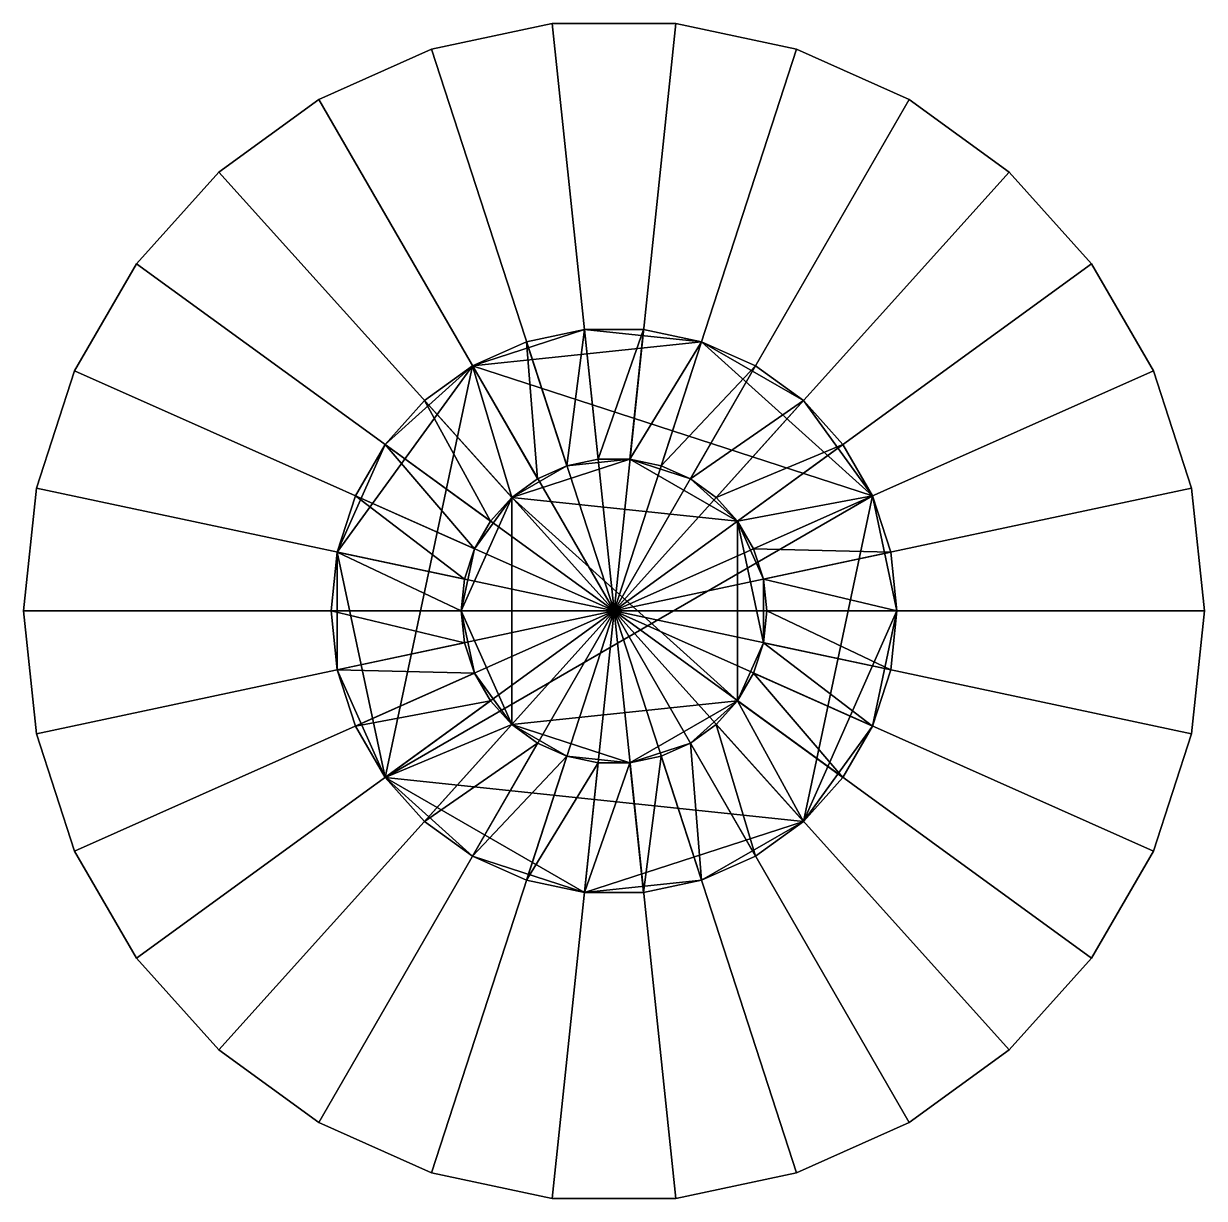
# Model space of a CAD drawing. Header units: millimetres. Extents: x -290 to 290, y -288 to 288.
import ezdxf

# ---------------------------------------------------------------- set-up
doc = ezdxf.new("R2010")
doc.units = ezdxf.units.MM
doc.layers.get('0').update_dxf_attribs({"color": 153, "true_color": 0x5890e1})

msp = doc.modelspace()

# ---------------------------------------------------------------- meshes
at = {"color": 146, "true_color": 0x086e87}
mesh = msp.add_polyface(dxfattribs=at)
corners = [(0, 0, 515), (290, 0, 515), (283.66, -60.29, 515), (264.93, -117.95, 515), (234.61, -170.46, 515), (194.05, -215.51, 515), (145, -251.15, 515), (89.61, -275.81, 515), (30.31, -288.41, 515), (-30.31, -288.41, 515), (-89.61, -275.81, 515), (-145, -251.15, 515), (-194.05, -215.51, 515), (-234.61, -170.46, 515), (-264.93, -117.95, 515), (-283.66, -60.29, 515), (-290, 0, 515), (-283.66, 60.29, 515), (-264.93, 117.95, 515), (-234.61, 170.46, 515), (-194.05, 215.51, 515), (-145, 251.15, 515), (-89.61, 275.81, 515), (-30.31, 288.41, 515), (30.31, 288.41, 515), (89.61, 275.81, 515), (145, 251.15, 515), (194.05, 215.51, 515), (234.61, 170.46, 515), (264.93, 117.95, 515), (283.66, 60.29, 515), (290, 0, 500), (283.66, -60.29, 500), (264.93, -117.95, 500), (234.61, -170.46, 500), (194.05, -215.51, 500), (145, -251.15, 500), (89.61, -275.81, 500), (30.31, -288.41, 500), (-30.31, -288.41, 500), (-89.61, -275.81, 500), (-145, -251.15, 500), (-194.05, -215.51, 500), (-234.61, -170.46, 500), (-264.93, -117.95, 500), (-283.66, -60.29, 500), (-290, 0, 500), (-283.66, 60.29, 500), (-264.93, 117.95, 500), (-234.61, 170.46, 500), (-194.05, 215.51, 500), (-145, 251.15, 500), (-89.61, 275.81, 500), (-30.31, 288.41, 500), (30.31, 288.41, 500), (89.61, 275.81, 500), (145, 251.15, 500), (194.05, 215.51, 500), (234.61, 170.46, 500), (264.93, 117.95, 500), (283.66, 60.29, 500), (0, 0, 500)]
mesh.append_faces([[corners[k] for k in face] for face in [(1, 32, 31), (2, 33, 32), (3, 34, 33), (4, 35, 34), (5, 36, 35), (6, 37, 36), (7, 38, 37), (8, 39, 38), (9, 40, 39), (10, 41, 40), (11, 42, 41), (12, 43, 42), (13, 44, 43), (14, 45, 44), (15, 46, 45), (16, 47, 46), (17, 48, 47), (18, 49, 48), (19, 50, 49), (20, 51, 50), (21, 52, 51), (22, 53, 52), (23, 54, 53), (24, 55, 54), (25, 56, 55), (26, 57, 56), (27, 58, 57), (28, 59, 58), (29, 60, 59), (30, 31, 60)]], dxfattribs={"vtx0": -1, "color": 146})
mesh.append_faces([[corners[k] for k in face] for face in [(0, 2, 1), (0, 3, 2), (0, 4, 3), (0, 5, 4), (0, 6, 5), (0, 7, 6), (0, 8, 7), (0, 9, 8), (0, 10, 9), (0, 11, 10), (0, 12, 11), (0, 13, 12), (0, 14, 13), (0, 15, 14), (0, 16, 15), (0, 17, 16), (0, 18, 17), (0, 19, 18), (0, 20, 19), (0, 21, 20), (0, 22, 21), (0, 23, 22), (0, 24, 23), (0, 25, 24), (0, 26, 25), (0, 27, 26), (0, 28, 27), (0, 29, 28), (0, 30, 29), (0, 1, 30), (61, 31, 32), (61, 32, 33), (61, 33, 34), (61, 34, 35), (61, 35, 36), (61, 36, 37), (61, 37, 38), (61, 38, 39), (61, 39, 40), (61, 40, 41), (61, 41, 42), (61, 42, 43), (61, 43, 44), (61, 44, 45), (61, 45, 46), (61, 46, 47), (61, 47, 48), (61, 48, 49), (61, 49, 50), (61, 50, 51), (61, 51, 52), (61, 52, 53), (61, 53, 54), (61, 54, 55), (61, 55, 56), (61, 56, 57), (61, 57, 58), (61, 58, 59), (61, 59, 60), (61, 60, 31)]], dxfattribs={"vtx0": -1, "vtx2": -1, "color": 146})
mesh.append_faces([[corners[k] for k in face] for face in [(1, 2, 32), (2, 3, 33), (3, 4, 34), (4, 5, 35), (5, 6, 36), (6, 7, 37), (7, 8, 38), (8, 9, 39), (9, 10, 40), (10, 11, 41), (11, 12, 42), (12, 13, 43), (13, 14, 44), (14, 15, 45), (15, 16, 46), (16, 17, 47), (17, 18, 48), (18, 19, 49), (19, 20, 50), (20, 21, 51), (21, 22, 52), (22, 23, 53), (23, 24, 54), (24, 25, 55), (25, 26, 56), (26, 27, 57), (27, 28, 58), (28, 29, 59), (29, 30, 60), (30, 1, 31)]], dxfattribs={"vtx2": -1, "color": 146})
mesh = msp.add_polyface(dxfattribs=at)
corners = [(139.01, 0), (135.97, 28.9), (126.99, 56.54), (112.46, 81.71), (93.01, 103.3), (69.5, 120.38), (42.96, 132.2), (14.53, 138.24), (-14.53, 138.24), (-42.96, 132.2), (-69.5, 120.38), (-93.01, 103.3), (-112.46, 81.71), (-126.99, 56.54), (-135.97, 28.9), (-139.01, 0), (-135.97, -28.9), (-126.99, -56.54), (-112.46, -81.71), (-93.01, -103.3), (-69.5, -120.38), (-42.96, -132.2), (-14.53, -138.24), (14.53, -138.24), (42.96, -132.2), (69.5, -120.38), (93.01, -103.3), (112.46, -81.71), (126.99, -56.54), (135.97, -28.9), (75, 0, 500), (73.36, 15.59, 500), (68.52, 30.51, 500), (60.68, 44.08, 500), (50.18, 55.74, 500), (37.5, 64.95, 500), (23.18, 71.33, 500), (7.84, 74.59, 500), (-7.84, 74.59, 500), (-23.18, 71.33, 500), (-37.5, 64.95, 500), (-50.18, 55.74, 500), (-60.68, 44.08, 500), (-68.52, 30.51, 500), (-73.36, 15.59, 500), (-75, 0, 500), (-73.36, -15.59, 500), (-68.52, -30.51, 500), (-60.68, -44.08, 500), (-50.18, -55.74, 500), (-37.5, -64.95, 500), (-23.18, -71.33, 500), (-7.84, -74.59, 500), (7.84, -74.59, 500), (23.18, -71.33, 500), (37.5, -64.95, 500), (50.18, -55.74, 500), (60.68, -44.08, 500), (68.52, -30.51, 500), (73.36, -15.59, 500)]
mesh.append_faces([[corners[k] for k in face] for face in [(26, 24, 22), (22, 20, 18), (26, 22, 18), (18, 16, 14), (14, 12, 10), (18, 14, 10), (10, 8, 6), (6, 4, 2), (10, 6, 2), (18, 10, 2), (26, 18, 2), (26, 2, 0), (28, 26, 0), (33, 35, 37), (37, 39, 41), (33, 37, 41), (41, 43, 45), (45, 47, 49), (41, 45, 49), (49, 51, 53), (53, 55, 57), (49, 53, 57), (41, 49, 57), (33, 41, 57), (33, 57, 59), (31, 33, 59)]], dxfattribs={"vtx0": -1, "vtx1": -1, "vtx2": -1, "color": 146})
mesh.append_faces([[corners[k] for k in face] for face in [(29, 28, 0), (30, 31, 59)]], dxfattribs={"vtx1": -1, "color": 146})
mesh.append_faces([[corners[k] for k in face] for face in [(0, 1, 31), (31, 30, 0), (1, 2, 32), (32, 31, 1), (2, 3, 33), (33, 32, 2), (3, 4, 34), (34, 33, 3), (4, 5, 35), (35, 34, 4), (5, 6, 36), (36, 35, 5), (6, 7, 37), (37, 36, 6), (7, 8, 38), (38, 37, 7), (8, 9, 39), (39, 38, 8), (9, 10, 40), (40, 39, 9), (10, 11, 41), (41, 40, 10), (11, 12, 42), (42, 41, 11), (12, 13, 43), (43, 42, 12), (13, 14, 44), (44, 43, 13), (14, 15, 45), (45, 44, 14), (15, 16, 46), (46, 45, 15), (16, 17, 47), (47, 46, 16), (17, 18, 48), (48, 47, 17), (18, 19, 49), (49, 48, 18), (19, 20, 50), (50, 49, 19), (20, 21, 51), (51, 50, 20), (21, 22, 52), (52, 51, 21), (22, 23, 53), (53, 52, 22), (23, 24, 54), (54, 53, 23), (24, 25, 55), (55, 54, 24), (25, 26, 56), (56, 55, 25), (26, 27, 57), (57, 56, 26), (27, 28, 58), (58, 57, 27), (28, 29, 59), (59, 58, 28), (29, 0, 30), (30, 59, 29), (28, 27, 26), (26, 25, 24), (24, 23, 22), (22, 21, 20), (20, 19, 18), (18, 17, 16), (16, 15, 14), (14, 13, 12), (12, 11, 10), (10, 9, 8), (8, 7, 6), (6, 5, 4), (4, 3, 2), (2, 1, 0), (31, 32, 33), (33, 34, 35), (35, 36, 37), (37, 38, 39), (39, 40, 41), (41, 42, 43), (43, 44, 45), (45, 46, 47), (47, 48, 49), (49, 50, 51), (51, 52, 53), (53, 54, 55), (55, 56, 57), (57, 58, 59)]], dxfattribs={"vtx2": -1, "color": 146})

doc.saveas('drawing.dxf')
